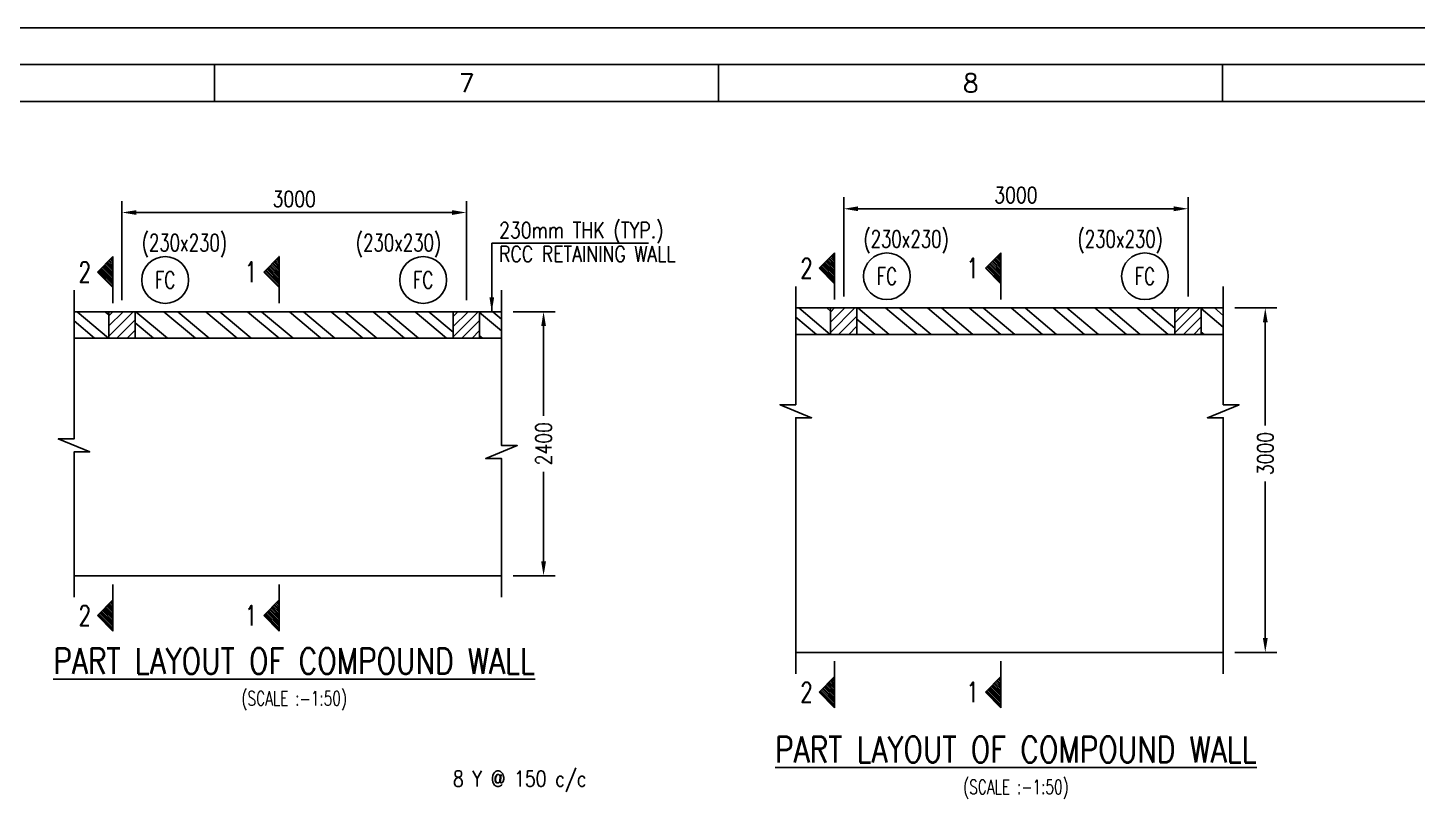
# Model space of a CAD drawing. Extents: x -69352 to 1013721, y -547461 to -186867.
# Drawn here: x 687980 to 712185, y -286057 to -272741 of the extents above; entities that cross this region are included whole.
import ezdxf
from ezdxf.enums import TextEntityAlignment as Align

# ---------------------------------------------------------------- set-up
doc = ezdxf.new("R2010")
doc.units = 0
doc.header["$LTSCALE"] = 500
doc.header["$MEASUREMENT"] = 0
doc.header["$PDMODE"] = 35
doc.header["$PDSIZE"] = -15
doc.layers.get('DEFPOINTS').update_dxf_attribs({"color": 4})
for name, color, linetype in [('PNA', 10, 'Continuous'), ('S-BRECK LINE', 8, 'Continuous'), ('S-COLUMN', 1, 'Continuous'), ('S-COLUMN CIRCLE', 9, 'Continuous'), ('S-COLUMN HATCH', 8, 'Continuous'), ('S-COLUMN NO', 2, 'Continuous'), ('S-CONCRET LINE', 4, 'Continuous'), ('S-DIM-1', 5, 'Continuous'), ('S-HATCH', 253, 'Continuous'), ('S-SECTION MARK', 1, 'Continuous'), ('S-TEXT', 2, 'Continuous'), ('S-TEXT-1', 4, 'Continuous'), ('S-TEXT-1 @ 1', 4, 'Continuous'), ('S-TITIL', 6, 'Continuous')]:
    doc.layers.add(name, color=color, linetype=linetype)
doc.styles.add('ROMANS', font='simplex.shx', dxfattribs={"width": 0.8, "height": 275})
doc.dimstyles.new('dim100', dxfattribs={"dimtxt": 250, "dimasz": 250, "dimexe": 200, "dimexo": 200, "dimgap": 100, "dimtad": 1, "dimdec": 0, "dimzin": 0, "dimdsep": 46, "dimtxsty": 'ROMANS', "dimcen": 0, "dimclrd": 5, "dimclre": 5, "dimclrt": 4, "dimadec": 0, "dimazin": 0, "dimtfac": 1, "dimtdec": 0, "dimtix": 1, "dimtofl": 0, "dimtmove": 2, "dimatfit": 3, "dimfxl": 0, "dimtolj": 1, "dimtzin": 0, "dimlwd": -1, "dimlwe": -1, "dimarcsym": 0})
doc.dimstyles.new('dim50', dxfattribs={"dimtxt": 250, "dimasz": 250, "dimexe": 200, "dimexo": 200, "dimgap": 100, "dimtad": 1, "dimdec": 0, "dimlfac": 0.5, "dimzin": 0, "dimdsep": 46, "dimtxsty": 'ROMANS', "dimcen": 0, "dimclrd": 5, "dimclre": 5, "dimclrt": 4, "dimadec": 0, "dimazin": 0, "dimtfac": 1, "dimtdec": 0, "dimtix": 1, "dimtofl": 0, "dimtmove": 2, "dimatfit": 3, "dimfxl": 0, "dimtolj": 1, "dimtzin": 0, "dimlwd": -1, "dimlwe": -1, "dimarcsym": 0})
pattern_1 = [(45, (-17627394.27, 1124896.76), (-88.38834765, 88.38834765), [])]
pattern_2 = [(45, (-17614821.34, 1124962.05), (-88.38834765, 88.38834765), [])]

# ---------------------------------------------------------------- blocks, each defined once
blk = doc.blocks.new('SHEET')
at = {"elevation": -8, "flags": 128}
blk.add_lwpolyline([(674017, -125881), (763101, -125881), (763101, -63214), (674017, -63214)], close=True, dxfattribs=at)
at = {"layer": 'PNA'}
for p, q in [((718559, -63743, -8), (718559, -64273, -8)), ((725806, -63743, -8), (725806, -64273, -8)), ((733053, -63743, -8), (733053, -64273, -8))]:
    blk.add_line(p, q, dxfattribs=at)
at = {"layer": 'PNA', "color": 1, "elevation": -8}
for points in [[(675076, -125351), (762572, -125351), (762572, -63743), (675076, -63743)], [(676135, -124822), (762042, -124822), (762042, -64273), (676135, -64273)]]:
    blk.add_lwpolyline(points, close=True, dxfattribs=at)
at = {"layer": 'PNA', "style": 'ROMANS'}
for s, p in [('7', (722183, -64008, -8)), ('8', (729431, -64008, -8))]:
    blk.add_text(s, height=265, dxfattribs=at).set_placement(p, align=Align.MIDDLE)
blk = doc.blocks.new('*D276')
at = {"layer": 'DEFPOINTS', "color": 0}
for p in [(695621, -275959), (689621, -277687), (695621, -277687)]:
    blk.add_point(p, dxfattribs=at)
at = {"layer": 'S-TEXT-1', "color": 5}
for p, q in [((689621, -277487), (689621, -275759)), ((695621, -277487), (695621, -275759)), ((689871, -275959), (695371, -275959))]:
    blk.add_line(p, q, dxfattribs=at)
for points in [[(689871, -275918), (689871, -276001), (689621, -275959)], [(695371, -276001), (695371, -275918), (695621, -275959)]]:
    blk.add_solid(points, dxfattribs=at)
at = {"layer": 'S-TEXT-1', "color": 4, "insert": (692621, -275722), "char_height": 275, "attachment_point": 5, "style": 'ROMANS'}
blk.add_mtext('\\A1;3000', dxfattribs=at)
blk = doc.blocks.new('*D277')
at = {"layer": 'DEFPOINTS', "color": 0}
for p in [(696233, -277687), (696233, -282287), (696965, -282287)]:
    blk.add_point(p, dxfattribs=at)
at = {"layer": 'S-TEXT-1', "color": 5}
for p, q in [((696433, -277687), (697165, -277687)), ((696965, -277937), (696965, -279500)), ((696965, -282037), (696965, -280475)), ((696433, -282287), (697165, -282287))]:
    blk.add_line(p, q, dxfattribs=at)
for points in [[(697007, -277937), (696924, -277937), (696965, -277687)], [(696924, -282037), (697007, -282037), (696965, -282287)]]:
    blk.add_solid(points, dxfattribs=at)
at = {"layer": 'S-TEXT-1', "color": 4, "insert": (696965, -279987), "char_height": 275, "attachment_point": 5, "rotation": 90, "style": 'ROMANS'}
blk.add_mtext('\\A1;{2400}', dxfattribs=at)
blk = doc.blocks.new('*D290')
at = {"layer": 'DEFPOINTS', "color": 0}
for p in [(708194, -275894), (702194, -277622), (708194, -277622)]:
    blk.add_point(p, dxfattribs=at)
at = {"layer": 'S-TEXT-1', "color": 5}
for p, q in [((702194, -277422), (702194, -275694)), ((702444, -275894), (707944, -275894)), ((708194, -277422), (708194, -275694))]:
    blk.add_line(p, q, dxfattribs=at)
for points in [[(702444, -275852), (702444, -275936), (702194, -275894)], [(707944, -275936), (707944, -275852), (708194, -275894)]]:
    blk.add_solid(points, dxfattribs=at)
at = {"layer": 'S-TEXT-1', "color": 4, "insert": (705194, -275656), "char_height": 275, "attachment_point": 5, "style": 'ROMANS'}
blk.add_mtext('\\A1;3000', dxfattribs=at)
blk = doc.blocks.new('*D291')
at = {"layer": 'DEFPOINTS', "color": 0}
for p in [(708806, -277622), (708806, -283622), (709538, -283622)]:
    blk.add_point(p, dxfattribs=at)
at = {"layer": 'S-TEXT-1', "color": 5}
for p, q in [((709006, -277622), (709738, -277622)), ((709538, -277872), (709538, -279670)), ((709538, -283372), (709538, -280645)), ((709006, -283622), (709738, -283622))]:
    blk.add_line(p, q, dxfattribs=at)
for points in [[(709580, -277872), (709496, -277872), (709538, -277622)], [(709496, -283372), (709580, -283372), (709538, -283622)]]:
    blk.add_solid(points, dxfattribs=at)
at = {"layer": 'S-TEXT-1', "color": 4, "insert": (709538, -280157), "char_height": 275, "attachment_point": 5, "rotation": 90, "style": 'ROMANS'}
blk.add_mtext('\\A1;3000', dxfattribs=at)

msp = doc.modelspace()

# ---------------------------------------------------------------- hatches: boundary and pattern name
at = {"layer": 'S-COLUMN HATCH'}
h = msp.add_hatch(dxfattribs=at)
h.set_pattern_fill('ANSI31', color=256, scale=1000, angle=360, style=0)
h.set_pattern_definition(pattern_2)
h.paths.add_polyline_path([(701963.661, -278082.047), (701963.661, -277622.047), (702423.661, -277622.047), (702423.661, -278082.047)])
h = msp.add_hatch(dxfattribs=at)
h.set_pattern_fill('ANSI31', color=256, scale=1000, angle=360, style=0)
h.set_pattern_definition(pattern_2)
h.paths.add_polyline_path([(707963.661, -278082.047), (707963.661, -277622.047), (708423.661, -277622.047), (708423.661, -278082.047)])
h = msp.add_hatch(dxfattribs=at)
h.set_pattern_fill('ANSI31', color=256, scale=1000, angle=360, style=0)
h.set_pattern_definition(pattern_1)
h.paths.add_polyline_path([(689390.733, -278147.335), (689390.733, -277687.335), (689850.733, -277687.335), (689850.733, -278147.335)])
h = msp.add_hatch(dxfattribs=at)
h.set_pattern_fill('ANSI31', color=256, scale=1000, angle=360, style=0)
h.set_pattern_definition(pattern_1)
h.paths.add_polyline_path([(695390.733, -278147.335), (695390.733, -277687.335), (695850.733, -277687.335), (695850.733, -278147.335)])
at = {"layer": 'S-HATCH'}
h = msp.add_hatch(dxfattribs=at)
h.set_pattern_fill('ANSI32', color=256, scale=1250, angle=275, style=0)
h.set_pattern_definition([(320, (-15729294.4, 830609.25), (301.306692, 359.083333), []), (320, (-15729275.15, 830389.1), (301.306692, 359.083333), [])])
h.paths.add_polyline_path([(701358.898, -277622.047), (701358.898, -278082.047), (701963.661, -278082.047), (701963.661, -277622.047)])
h = msp.add_hatch(dxfattribs=at)
h.set_pattern_fill('ANSI32', color=256, scale=1250, angle=275, style=0)
h.set_pattern_definition([(320, (-15730457.4, 830609.25), (301.306692, 359.083333), []), (320, (-15730438.15, 830389.1), (301.306692, 359.083333), [])])
h.paths.add_polyline_path([(702423.661, -278082.047), (702423.661, -277622.047), (707963.661, -277622.047), (707963.661, -278082.047)])
h = msp.add_hatch(dxfattribs=at)
h.set_pattern_fill('ANSI32', color=256, scale=1250, angle=275, style=0)
h.set_pattern_definition([(320, (-15734451.36, 830609.25), (301.306692, 359.083333), []), (320, (-15734432.1, 830389.1), (301.306692, 359.083333), [])])
h.paths.add_polyline_path([(708423.661, -278082.047), (708423.661, -277622.047), (708806.102, -277622.047), (708806.102, -278082.047)])
h = msp.add_hatch(dxfattribs=at)
h.set_pattern_fill('ANSI32', color=256, scale=1250, angle=275, style=0)
h.set_pattern_definition([(320, (-15741867.34, 830543.96), (301.306692, 359.083333), []), (320, (-15741848.1, 830323.83), (301.306692, 359.083333), [])])
h.paths.add_polyline_path([(688785.969, -277687.335), (688785.969, -278147.335), (689390.733, -278147.335), (689390.733, -277687.335)])
h = msp.add_hatch(dxfattribs=at)
h.set_pattern_fill('ANSI32', color=256, scale=1250, angle=275, style=0)
h.set_pattern_definition([(320, (-15743030.34, 830543.96), (301.306692, 359.083333), []), (320, (-15743011.08, 830323.83), (301.306692, 359.083333), [])])
h.paths.add_polyline_path([(689850.733, -278147.335), (689850.733, -277687.335), (695390.733, -277687.335), (695390.733, -278147.335)])
h = msp.add_hatch(dxfattribs=at)
h.set_pattern_fill('ANSI32', color=256, scale=1250, angle=275, style=0)
h.set_pattern_definition([(320, (-15747024.3, 830543.96), (301.306692, 359.083333), []), (320, (-15747005.03, 830323.83), (301.306692, 359.083333), [])])
h.paths.add_polyline_path([(695850.733, -278147.335), (695850.733, -277687.335), (696233.173, -277687.335), (696233.173, -278147.335)])
at = {"layer": 'S-SECTION MARK'}
h = msp.add_hatch(dxfattribs=at)
h.set_pattern_fill('ANSI31', color=256, scale=172.406964, angle=270, style=0)
h.set_pattern_definition([(315, (700195.808, -201219.896), (15.2387667, 15.2387667), [])])
h.paths.add_polyline_path([(701767.656, -276931.055), (702034.786, -276659.189), (702034.786, -277202.92)])
h = msp.add_hatch(dxfattribs=at)
h.set_pattern_fill('ANSI31', color=256, scale=172.406964, angle=270, style=0)
h.set_pattern_definition([(315, (703091.115, -201219.896), (15.2387667, 15.2387667), [])])
h.paths.add_polyline_path([(704662.964, -276931.055), (704930.093, -276659.189), (704930.093, -277202.92)])
h = msp.add_hatch(dxfattribs=at)
h.set_pattern_fill('ANSI31', color=256, scale=172.406964, angle=270, style=0)
h.set_pattern_definition([(315, (687622.88, -201285.185), (15.2387667, 15.2387667), [])])
h.paths.add_polyline_path([(689194.728, -276996.343), (689461.857, -276724.478), (689461.857, -277268.208)])
h = msp.add_hatch(dxfattribs=at)
h.set_pattern_fill('ANSI31', color=256, scale=172.406964, angle=270, style=0)
h.set_pattern_definition([(315, (690518.187, -201285.185), (15.2387667, 15.2387667), [])])
h.paths.add_polyline_path([(692090.035, -276996.343), (692357.165, -276724.478), (692357.165, -277268.208)])
h = msp.add_hatch(dxfattribs=at)
h.set_pattern_fill('ANSI31', color=256, scale=172.406964, angle=270, style=0)
h.set_pattern_definition([(315, (687622.88, -205195.185), (15.2387667, 15.2387667), [])])
h.paths.add_polyline_path([(689194.728, -282978.328), (689461.857, -283250.193), (689461.857, -282706.463)])
h = msp.add_hatch(dxfattribs=at)
h.set_pattern_fill('ANSI31', color=256, scale=172.406964, angle=270, style=0)
h.set_pattern_definition([(315, (690518.187, -205195.185), (15.2387667, 15.2387667), [])])
h.paths.add_polyline_path([(692090.035, -282978.328), (692357.165, -283250.193), (692357.165, -282706.463)])
h = msp.add_hatch(dxfattribs=at)
h.set_pattern_fill('ANSI31', color=256, scale=172.406964, angle=270, style=0)
h.set_pattern_definition([(315, (700195.808, -206529.896), (15.2387667, 15.2387667), [])])
h.paths.add_polyline_path([(701767.656, -284313.04), (702034.786, -284584.905), (702034.786, -284041.174)])
h = msp.add_hatch(dxfattribs=at)
h.set_pattern_fill('ANSI31', color=256, scale=172.406964, angle=270, style=0)
h.set_pattern_definition([(315, (703091.115, -206529.896), (15.2387667, 15.2387667), [])])
h.paths.add_polyline_path([(704662.964, -284313.04), (704930.093, -284584.905), (704930.093, -284041.174)])

# ---------------------------------------------------------------- linework, layer by layer
at = {"layer": 'S-BRECK LINE', "elevation": -8.324}
for points in [[(688785.969, -282662.335), (688785.969, -280128.121), (689060.717, -280128.121), (688511.222, -279902.49), (688785.969, -279902.49), (688785.969, -277312.335)], [(696233.173, -282662.335), (696233.173, -280245.251), (695958.425, -280245.251), (696507.921, -280019.62), (696233.173, -280019.62), (696233.173, -277312.335)], [(701358.898, -283997.047), (701358.898, -279534.863), (701633.646, -279534.863), (701084.15, -279309.232), (701358.898, -279309.232), (701358.898, -277247.047)], [(708806.102, -283997.047), (708806.102, -279534.863), (708531.354, -279534.863), (709080.849, -279309.232), (708806.102, -279309.232), (708806.102, -277247.047)]]:
    msp.add_lwpolyline(points, dxfattribs=at)
at = {"layer": 'S-COLUMN', "elevation": -8.324}
for points in [[(701963.661, -278082.047), (702423.661, -278082.047), (702423.661, -277622.047), (701963.661, -277622.047)], [(708423.661, -278082.047), (707963.661, -278082.047), (707963.661, -277622.047), (708423.661, -277622.047)], [(689390.733, -278147.335), (689850.733, -278147.335), (689850.733, -277687.335), (689390.733, -277687.335)], [(695850.733, -278147.335), (695390.733, -278147.335), (695390.733, -277687.335), (695850.733, -277687.335)]]:
    msp.add_lwpolyline(points, close=True, dxfattribs=at)
at = {"layer": 'S-COLUMN CIRCLE'}
for centre in [(690373.258, -277134.861, -8.324), (694868.207, -277134.861, -8.324), (702946.186, -277069.572, -8.324), (707441.136, -277069.572, -8.324)]:
    msp.add_circle(centre, 407.525, dxfattribs=at)
at = {"layer": 'S-CONCRET LINE'}
for p, q in [((696233.173, -282287.335, -8.324), (688785.969, -282287.335, -8.324)), ((708806.102, -283622.047, -8.324), (701358.898, -283622.047, -8.324))]:
    msp.add_line(p, q, dxfattribs=at)
at = {"layer": 'S-CONCRET LINE', "elevation": -8.324}
for points in [[(701963.661, -278082.047), (701963.661, -277622.047), (701358.898, -277622.047), (701358.898, -278082.047)], [(702423.661, -278082.047), (702423.661, -277622.047), (707963.661, -277622.047), (707963.661, -278082.047)], [(708423.661, -278082.047), (708423.661, -277622.047), (708806.102, -277622.047), (708806.102, -278082.047)], [(689390.733, -278147.335), (689390.733, -277687.335), (688785.969, -277687.335), (688785.969, -278147.335)], [(689850.733, -278147.335), (689850.733, -277687.335), (695390.733, -277687.335), (695390.733, -278147.335)], [(695850.733, -278147.335), (695850.733, -277687.335), (696233.173, -277687.335), (696233.173, -278147.335)]]:
    msp.add_lwpolyline(points, close=True, dxfattribs=at)
at = {"layer": 'S-SECTION MARK'}
for p, q in [((701767.656, -276931.055, -8.324), (702034.786, -276659.189, -8.324)), ((702034.786, -277472.047, -8.324), (702034.786, -276659.189, -8.324)), ((704662.964, -276931.055, -8.324), (704930.093, -276659.189, -8.324)), ((704930.093, -277472.047, -8.324), (704930.093, -276659.189, -8.324)), ((689194.728, -276996.343, -8.324), (689461.857, -276724.478, -8.324)), ((689461.857, -277537.335, -8.324), (689461.857, -276724.478, -8.324)), ((692090.035, -276996.343, -8.324), (692357.165, -276724.478, -8.324)), ((692357.165, -277537.335, -8.324), (692357.165, -276724.478, -8.324)), ((689461.857, -277268.208, -8.324), (689194.728, -276996.343, -8.324)), ((692357.165, -277268.208, -8.324), (692090.035, -276996.343, -8.324)), ((702034.786, -277202.92, -8.324), (701767.656, -276931.055, -8.324)), ((704930.093, -277202.92, -8.324), (704662.964, -276931.055, -8.324)), ((689461.857, -282437.335, -8.324), (689461.857, -283250.193, -8.324)), ((692357.165, -282437.335, -8.324), (692357.165, -283250.193, -8.324)), ((689461.857, -282706.463, -8.324), (689194.728, -282978.328, -8.324)), ((692357.165, -282706.463, -8.324), (692090.035, -282978.328, -8.324)), ((689194.728, -282978.328, -8.324), (689461.857, -283250.193, -8.324)), ((692090.035, -282978.328, -8.324), (692357.165, -283250.193, -8.324)), ((702034.786, -283772.047, -8.324), (702034.786, -284584.905, -8.324)), ((704930.093, -283772.047, -8.324), (704930.093, -284584.905, -8.324)), ((702034.786, -284041.174, -8.324), (701767.656, -284313.04, -8.324)), ((704930.093, -284041.174, -8.324), (704662.964, -284313.04, -8.324)), ((701767.656, -284313.04, -8.324), (702034.786, -284584.905, -8.324)), ((704662.964, -284313.04, -8.324), (704930.093, -284584.905, -8.324))]:
    msp.add_line(p, q, dxfattribs=at)

# ---------------------------------------------------------------- block references
at = {"xscale": 1.211507295708977, "yscale": 1.211507295708977, "zscale": 1.211507295708977}
msp.add_blockref('SHEET', (-179304.157, -196157.673, 9.11), dxfattribs=at)

# ---------------------------------------------------------------- texts
at = {"layer": 'S-COLUMN NO', "style": 'ROMANS', "width": 0.7}
for p in [(689965.733, -276484.861, -8.324), (693695.733, -276484.861, -8.324), (702538.661, -276419.572, -8.324), (706268.661, -276419.572, -8.324)]:
    msp.add_text('(230x230)', height=300, dxfattribs=at).set_placement(p, align=Align.MIDDLE_LEFT)
for p in [(690373.258, -277134.861, -8.324), (694868.207, -277134.861, -8.324), (702946.186, -277069.572, -8.324), (707441.136, -277069.572, -8.324)]:
    msp.add_text('FC', height=300, dxfattribs=at).set_placement(p, align=Align.MIDDLE)
at = {"layer": 'S-SECTION MARK', "style": 'ROMANS', "width": 0.7}
for s, p in [('2', (688971.945, -276994.981, -8.324)), ('1', (691867.253, -276994.981, -8.324)), ('2', (701544.874, -276929.693, -8.324)), ('1', (704440.181, -276929.693, -8.324)), ('2', (688971.945, -282979.69, -8.324)), ('1', (691867.253, -282979.69, -8.324)), ('2', (701544.874, -284314.401, -8.324)), ('1', (704440.181, -284314.401, -8.324))]:
    msp.add_text(s, height=350, dxfattribs=at).set_placement(p, align=Align.MIDDLE)
at = {"layer": 'S-TEXT', "style": 'ROMANS', "width": 0.7}
for p in [(692620.733, -284421.953, -8.324), (705193.661, -285963.748, -8.324)]:
    msp.add_text('(SCALE :-1:50)', height=250, dxfattribs=at).set_placement(p, align=Align.MIDDLE_CENTER)
at = {"layer": 'S-TEXT-1 @ 1', "style": 'ROMANS', "width": 0.8}
for s, p in [('230mm THK (TYP.)', (696191.221, -276266.309, 2.769)), ('RCC RETAINING WALL', (696191.221, -276680.595, 2.769)), ('8 Y @ 150 c/c', (695385.488, -285822.532, -8.324))]:
    msp.add_text(s, height=275, dxfattribs=at).set_placement(p, align=Align.MIDDLE_LEFT)
at = {"layer": 'S-TITIL', "style": 'ROMANS', "width": 0.8}
for p in [(692620.733, -283771.953, -8.324), (705193.661, -285313.748, -8.324)]:
    msp.add_text('%%UPART LAYOUT OF COMPOUND WALL', height=450, dxfattribs=at).set_placement(p, align=Align.MIDDLE_CENTER)

# ---------------------------------------------------------------- dimensions: what is measured, and where the dimension line sits
at = {"layer": 'S-TEXT-1', "color": 5}
for base, p1, p2, picture, middle in [((695620.733, -275959.179, -7.071), (689620.733, -277687.335, -8.324), (695620.733, -277687.335, -8.324), '*D276', (692620.733, -275721.679, -7.071)), ((708193.661, -275893.891, -7.071), (702193.661, -277622.047, -8.324), (708193.661, -277622.047, -8.324), '*D290', (705193.661, -275656.391, -7.071))]:
    dim = msp.add_linear_dim(base=base, p1=p1, p2=p2, dimstyle='dim50', dxfattribs=at)
    dim.commit()
    dim.dimension.update_dxf_attribs({"geometry": picture, "text_midpoint": middle})
dim = msp.add_linear_dim(base=(709538.141, -283622.047, -7.071), p1=(708806.102, -277622.047, -8.324), p2=(708806.102, -283622.047, -8.324), angle=270, dimstyle='dim50', override={"dimtxsty": 'ROMANS'}, dxfattribs=at)
dim.commit()
dim.dimension.update_dxf_attribs({"geometry": '*D291', "text_midpoint": (709538.141, -280157.464, -7.071), "dimtype": 160})
dim = msp.add_linear_dim(base=(696965.212, -282287.335, -7.071), p1=(696233.173, -277687.335, -8.324), p2=(696233.173, -282287.335, -8.324), angle=270, text='{2400}', dimstyle='dim50', override={"dimtxsty": 'ROMANS'}, dxfattribs=at)
dim.commit()
dim.dimension.update_dxf_attribs({"geometry": '*D277', "text_midpoint": (696965.212, -279987.335, -7.071), "dimtype": 160})

# ---------------------------------------------------------------- leaders
at = {"layer": 'S-DIM-1'}
msp.add_leader([(696063.185, -277687.335, 2.769), (696063.185, -276491.309, 2.769), (698794.083, -276491.309, 2.769)], dimstyle='dim100', dxfattribs=at)

doc.saveas('drawing.dxf')
